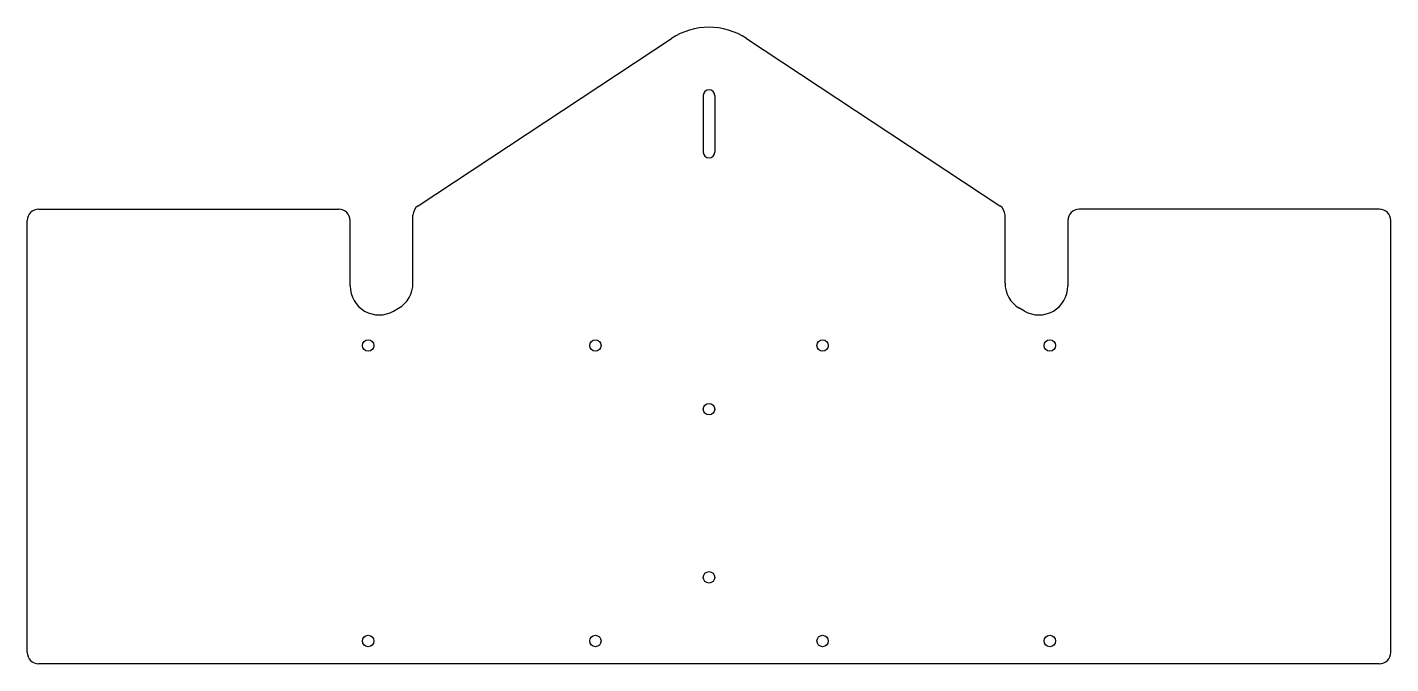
# Model space of a CAD drawing. Header units: millimetres. Extents: x -300 to 300, y -250 to 30.
import ezdxf

# ---------------------------------------------------------------- set-up
doc = ezdxf.new("R2010")
doc.units = ezdxf.units.MM
doc.layers.add('Shape2DView', color=7, linetype='CONTINUOUS')

msp = doc.modelspace()

# ---------------------------------------------------------------- linework, layer by layer
at = {"layer": 'Shape2DView'}
for p, q in [((-128.01, -48.52), (-16.52, 25.04)), ((16.52, 25.04), (128.01, -48.52)), ((-2.5, 0), (-2.5, -25)), ((2.5, 0), (2.5, -25)), ((-295, -50), (-162.91, -50)), ((-130.26, -82.56), (-130.26, -52.69)), ((130.26, -82.56), (130.26, -52.69)), ((295, -50), (162.91, -50)), ((-300, -245), (-300, -55)), ((-157.91, -83.81), (-157.91, -55)), ((157.91, -55), (157.91, -83.81)), ((300, -245), (300, -55)), ((-138.8, -94.84), (-136.63, -93.59)), ((138.8, -94.84), (136.63, -93.59)), ((295, -250), (-295, -250))]:
    msp.add_line(p, q, dxfattribs=at)
for centre in [(-150, -110), (-50, -110), (50, -110), (150, -110), (0, -138), (0, -212), (-150, -240), (-50, -240), (50, -240), (150, -240)]:
    msp.add_circle(centre, 2.5, dxfattribs=at)
for centre, radius, start, end in [((0, 0), 30, 56.58454, 123.41546), ((0, 0), 2.5, 0, 180), ((0, -25), 2.5, 180, 0), ((-295, -55), 5, 90, -180), ((-162.91, -55), 5, 0, 90), ((-125.26, -52.69), 5, 123.41546, 180), ((125.26, -52.69), 5, 0, 56.58454), ((162.91, -55), 5, 90, 180), ((295, -55), 5, 0, 90), ((-145.17, -83.81), 12.74, -180, -60), ((-143, -82.56), 12.74, -60, 0), ((143, -82.56), 12.74, 180, -120), ((145.17, -83.81), 12.74, -120, 0), ((-295, -245), 5, 180, -90), ((295, -245), 5, -90, 0)]:
    msp.add_arc(centre, radius, start, end, dxfattribs=at)

doc.saveas('drawing.dxf')
